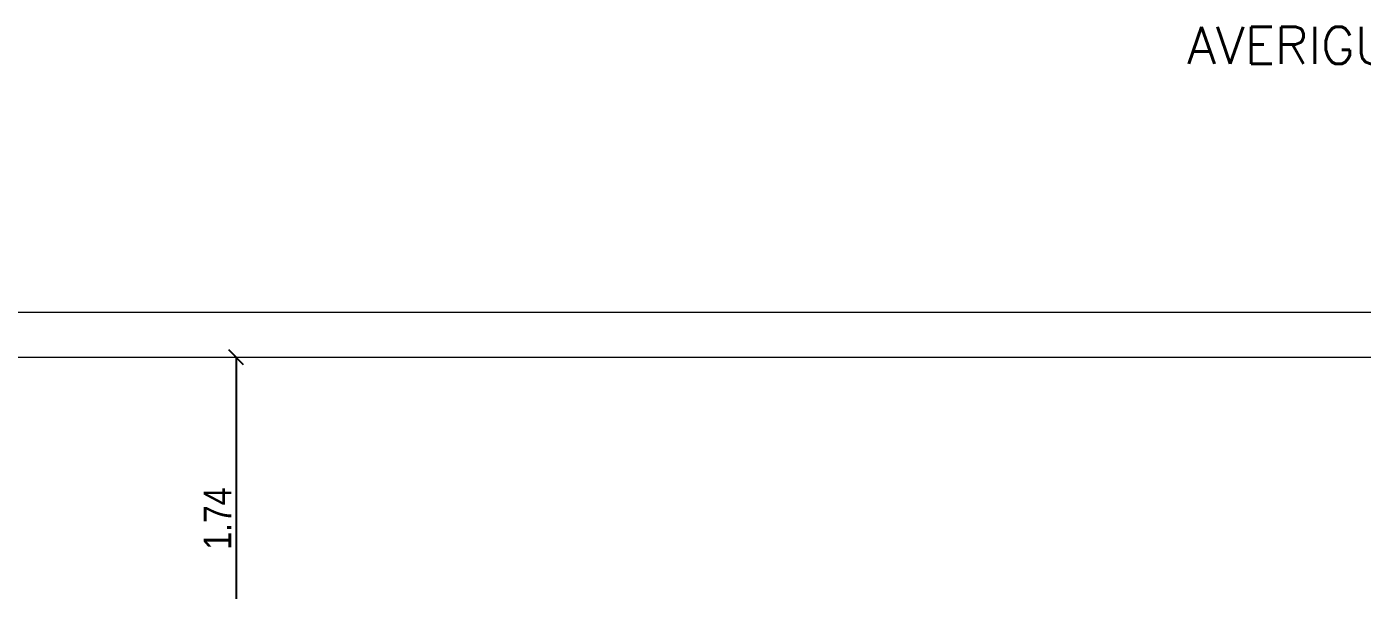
# Model space of a CAD drawing. Header units: millimetres. Extents: x 182 to 305, y 81 to 164.
# Drawn here: x 228.39 to 235.57, y 114.94 to 117.97 of the extents above; entities that cross this region are included whole.
import ezdxf

# ---------------------------------------------------------------- set-up
doc = ezdxf.new("R2010")
doc.units = ezdxf.units.MM
for name, color, linetype, lineweight in [('A-WALL', 7, 'Continuous', 9), ('DIMENSION', 1, 'Continuous', 25), ('plantas ocasa', 7, 'Continuous', 5)]:
    doc.layers.add(name, color=color, linetype=linetype, lineweight=lineweight)
doc.layers.add('estructura', color=7, linetype='Continuous')
doc.styles.add('ARIALNARROW', font='ARIALN.TTF')
doc.styles.get("Standard").update_dxf_attribs({"font": 'txt.shx'})
doc.dimstyles.new('C', dxfattribs={"dimscale": 1.5, "dimtxt": 0.15, "dimasz": 0.08, "dimexe": 0.01, "dimexo": 0, "dimgap": 0.025, "dimtad": 1, "dimzin": 0, "dimdsep": 46, "dimtxsty": 'ARIALNARROW', "dimblk": 'OBLIQUE', "dimcen": 0, "dimclrd": 256, "dimclre": 256, "dimclrt": 256, "dimadec": 0, "dimazin": 0, "dimtfac": 1.666667, "dimtofl": 0, "dimtmove": 0, "dimatfit": 0, "dimldrblk": 'OBLIQUE', "dimfxl": 0.1, "dimtolj": 1, "dimtzin": 0, "dimarcsym": 0})

# ---------------------------------------------------------------- blocks, each defined once
blk = doc.blocks.new('_Oblique')
at = {"layer": 'estructura', "color": 0, "lineweight": -2}
blk.add_line((-0.5, -0.5), (0.5, 0.5), dxfattribs=at)
blk = doc.blocks.new('*D82')
at = {"layer": 'Defpoints', "color": 0}
for p in [(229.518756, 116.194648), (229.518756, 114.459648), (233.639202, 114.459648)]:
    blk.add_point(p, dxfattribs=at)
at = {"layer": 'DIMENSION', "lineweight": -2}
for p, q in [((229.518756, 116.194648), (229.508756, 116.194648)), ((229.518756, 116.194648), (229.518756, 114.459648)), ((233.639202, 114.459648), (229.508756, 114.459648))]:
    blk.add_line(p, q, dxfattribs=at)
at = {"layer": 'DIMENSION', "lineweight": -2, "xscale": 0.08, "yscale": 0.08, "zscale": 0.08}
for p, rotation in [((229.518756, 116.194648), 90), ((229.518756, 114.459648), 270)]:
    blk.add_blockref('_Oblique', p, dxfattribs=dict(at, rotation=rotation))
at = {"layer": 'DIMENSION', "insert": (229.418455, 115.327148), "char_height": 0.15, "attachment_point": 5, "rotation": 90, "style": 'ARIALNARROW'}
blk.add_mtext('\\A1;1.74', dxfattribs=at)

msp = doc.modelspace()

# ---------------------------------------------------------------- linework, layer by layer
at = {"layer": 'A-WALL', "color": 252, "lineweight": 18}
for p, q in [((238.336101, 116.434648), (227.10319, 116.434648)), ((226.336101, 116.194648), (238.336101, 116.194648))]:
    msp.add_line(p, q, dxfattribs=at)

# ---------------------------------------------------------------- texts
at = {"layer": 'plantas ocasa', "color": 252}
msp.add_text('AVERIGUAR MATERIAL DE CIERRE', height=0.2, dxfattribs=at).set_placement((234.632409, 117.772153))

# ---------------------------------------------------------------- dimensions: what is measured, and where the dimension line sits
at = {"layer": 'DIMENSION'}
dim = msp.add_linear_dim(base=(229.518756, 114.459648), p1=(229.518756, 116.194648), p2=(233.639202, 114.459648), angle=90, dimstyle='C', override={"dimscale": 1, "dimlfac": 1, "dimtxsty": 'ARIALNARROW', "dimtolj": 1}, dxfattribs=at)
dim.commit()
dim.dimension.update_dxf_attribs({"geometry": '*D82', "text_midpoint": (229.418455, 115.327148)})

doc.saveas('drawing.dxf')
